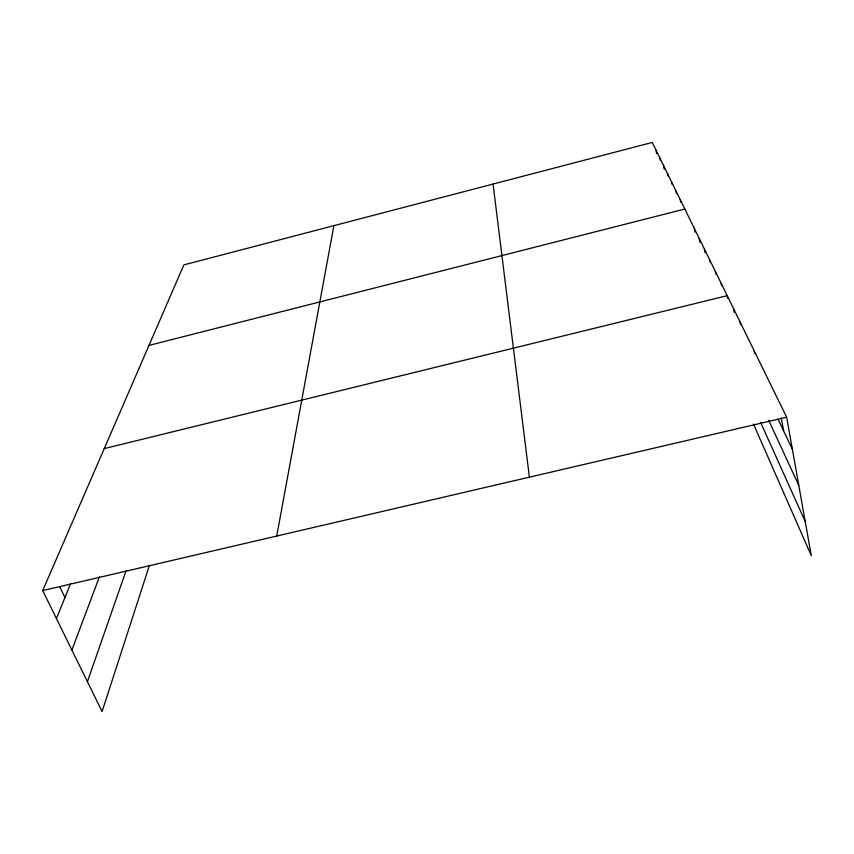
<?xml version="1.0" encoding="UTF-8"?>
<svg xmlns="http://www.w3.org/2000/svg" width="854" height="854" viewBox="0 0 854 854"><rect width="100%" height="100%" fill="white"/><g stroke="black" fill="none" stroke-linecap="round" stroke-linejoin="round"><path stroke-width="1.28" d="M276.728 536.056L333.882 225.669M149.386 565.497L102.096 711.563L42.7 590.584L183.888 264.879L652.264 142.437L786.662 417.232L811.3 555.666L753.516 424.096M87.407 681.663L126.104 570.6M71.885 650.043L99.47 576.728M56.428 618.552L70.69 583.389M148.991 345.4L684.833 209.038M104.241 448.617L727.213 295.676L727.693 298.227M42.7 590.584L786.662 417.232M59.737 586.773L64.947 597.554M778.079 419.271L792.373 449.321M768.749 420.414L798.8 485.392M760.636 422.442L805.226 521.538M655.861 149.802L656.63 153.539M663.441 165.292L664.231 169.135M659.587 157.424L660.11 159.944M671.543 181.87L672.055 184.368M667.422 173.437L667.956 176.031M680.243 199.655L680.766 202.217M675.813 190.602L676.325 193.132M694.249 228.274L695.007 232.096M704.379 249.005L705.116 252.763M699.212 238.447L699.981 242.322M709.749 259.979L710.25 262.53M721.15 283.293L721.641 285.791M715.342 271.401L715.844 273.985M733.533 308.593L734.269 312.479M740.119 322.075L740.599 324.595M754.221 350.898L754.701 353.492M781.261 417.809L783.63 430.95M493.057 184.058L529.395 477.183"/></g></svg>
